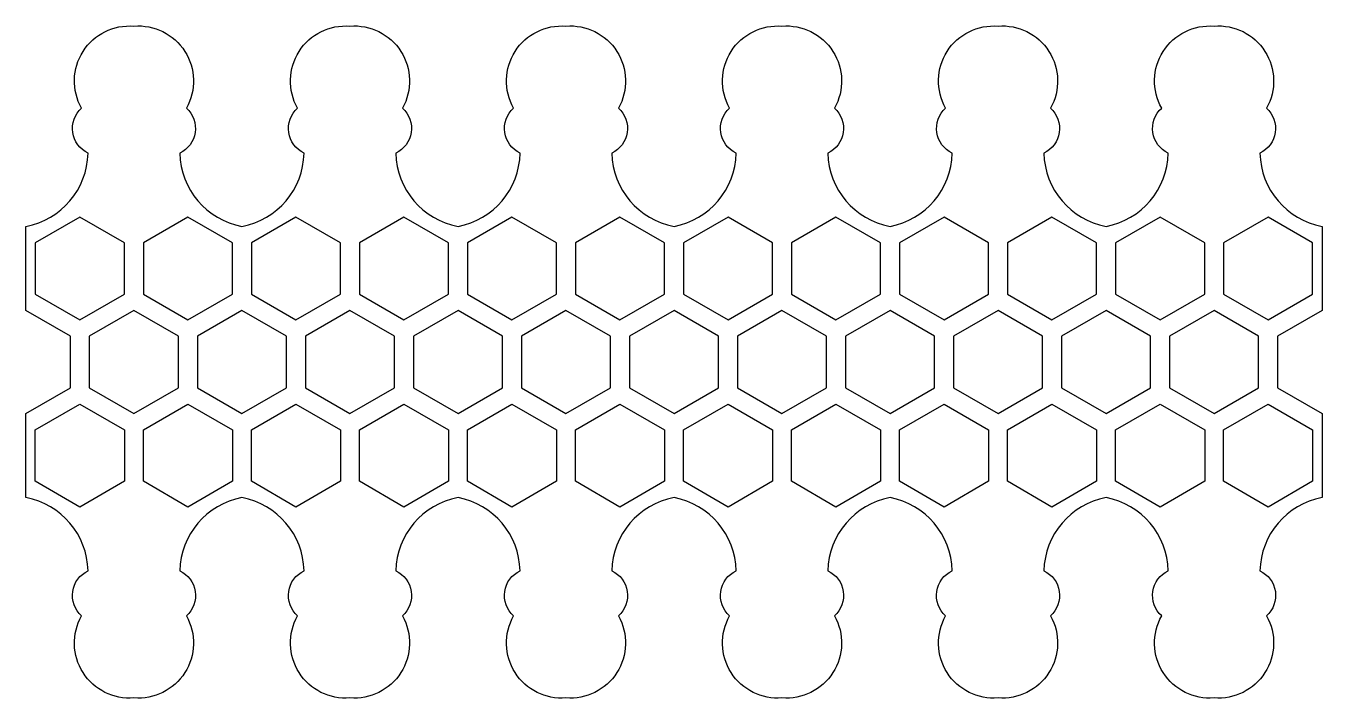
# Model space of a CAD drawing. Header units: millimetres. Extents: x 272 to 375, y 142 to 196.
import ezdxf

# ---------------------------------------------------------------- set-up
doc = ezdxf.new("R2010")
doc.units = ezdxf.units.MM
doc.layers.add('Layer 01', color=1, linetype='Continuous')

msp = doc.modelspace()

# ---------------------------------------------------------------- linework, layer by layer
at = {"layer": 'Layer 01'}
msp.add_lwpolyline([(271.51, 180.22, 0.354299), (276.48, 186.08, -0.538029), (275.96, 189.68, -0.601481), (280.15, 196.25, -0.601481), (284.35, 189.68, -0.538029), (283.82, 186.08, 0.354299), (288.8, 180.22, 0.354299), (293.77, 186.08, -0.538029), (293.25, 189.68, -0.601481), (297.44, 196.25, -0.601481), (301.64, 189.68, -0.538029), (301.11, 186.08, 0.354299), (306.09, 180.22, 0.354299), (311.06, 186.08, -0.538029), (310.54, 189.68, -0.601481), (314.73, 196.25, -0.601481), (318.93, 189.68, -0.538029), (318.4, 186.08, 0.354299), (323.38, 180.22, 0.354299), (328.35, 186.08, -0.538029), (327.83, 189.68, -0.601481), (332.02, 196.25, -0.601481), (336.22, 189.68, -0.538029), (335.69, 186.08, 0.354299), (340.67, 180.22, 0.354299), (345.64, 186.08, -0.538029), (345.12, 189.68, -0.601481), (349.31, 196.25, -0.601481), (353.51, 189.68, -0.538029), (352.98, 186.08, 0.354299), (357.96, 180.22, 0.354299), (362.93, 186.08, -0.538029), (362.41, 189.68, -0.601481), (366.6, 196.25, -0.601481), (370.8, 189.68, -0.538029), (370.27, 186.08, 0.354299), (375.25, 180.22), (375.25, 173.48), (371.68, 171.43), (371.68, 167.31), (375.25, 165.25), (375.25, 158.51, 0.354299), (370.27, 152.66, -0.538029), (370.8, 149.05, -0.601481), (366.6, 142.48, -0.601481), (362.41, 149.05, -0.538029), (362.93, 152.66, 0.354299), (357.96, 158.51, 0.354299), (352.98, 152.66, -0.538029), (353.51, 149.05, -0.601481), (349.31, 142.48, -0.601481), (345.12, 149.05, -0.538029), (345.64, 152.66, 0.354299), (340.67, 158.51, 0.354299), (335.69, 152.66, -0.538029), (336.22, 149.05, -0.601481), (332.02, 142.48, -0.601481), (327.83, 149.05, -0.538029), (328.35, 152.66, 0.354299), (323.38, 158.51, 0.354299), (318.4, 152.66, -0.538029), (318.93, 149.05, -0.601481), (314.73, 142.48, -0.601481), (310.54, 149.05, -0.538029), (311.06, 152.66, 0.354299), (306.09, 158.51, 0.354299), (301.11, 152.66, -0.538029), (301.64, 149.05, -0.601481), (297.44, 142.48, -0.601481), (293.25, 149.05, -0.538029), (293.77, 152.66, 0.354299), (288.8, 158.51, 0.354299), (283.82, 152.66, -0.538029), (284.35, 149.05, -0.601481), (280.15, 142.48, -0.601481), (275.96, 149.05, -0.538029), (276.48, 152.66, 0.354299), (271.51, 158.51), (271.51, 165.25), (275.07, 167.31), (275.07, 171.43), (271.51, 173.48)], format="xyb", close=True, dxfattribs=at)
for points in [[(272.26, 174.79), (275.83, 172.73), (279.4, 174.79), (279.4, 178.91), (275.83, 180.97), (272.26, 178.91)], [(280.91, 178.91), (280.91, 174.79), (284.47, 172.73), (288.04, 174.79), (288.04, 178.91), (284.47, 180.97)], [(289.55, 174.79), (293.12, 172.73), (296.69, 174.79), (296.69, 178.91), (293.12, 180.97), (289.55, 178.91)], [(298.2, 178.91), (298.2, 174.79), (301.76, 172.73), (305.33, 174.79), (305.33, 178.91), (301.76, 180.97)], [(306.84, 174.79), (310.41, 172.73), (313.98, 174.79), (313.98, 178.91), (310.41, 180.97), (306.84, 178.91)], [(315.49, 178.91), (315.49, 174.79), (319.05, 172.73), (322.62, 174.79), (322.62, 178.91), (319.05, 180.97)], [(324.13, 174.79), (327.7, 172.73), (331.27, 174.79), (331.27, 178.91), (327.7, 180.97), (324.13, 178.91)], [(332.78, 178.91), (332.78, 174.79), (336.34, 172.73), (339.91, 174.79), (339.91, 178.91), (336.34, 180.97)], [(341.42, 174.79), (344.99, 172.73), (348.56, 174.79), (348.56, 178.91), (344.99, 180.97), (341.42, 178.91)], [(350.07, 178.91), (350.07, 174.79), (353.63, 172.73), (357.2, 174.79), (357.2, 178.91), (353.63, 180.97)], [(358.71, 174.79), (362.28, 172.73), (365.85, 174.79), (365.85, 178.91), (362.28, 180.97), (358.71, 178.91)], [(367.36, 178.91), (367.36, 174.79), (370.92, 172.73), (374.49, 174.79), (374.49, 178.91), (370.92, 180.97)], [(283.72, 169.37), (283.72, 171.43), (280.15, 173.48), (276.58, 171.43), (276.58, 167.31), (280.15, 165.25), (283.72, 167.31)], [(288.8, 173.48), (285.23, 171.43), (285.23, 167.31), (288.8, 165.25), (292.36, 167.31), (292.36, 171.43)], [(301.01, 169.37), (301.01, 171.43), (297.44, 173.48), (293.87, 171.43), (293.87, 167.31), (297.44, 165.25), (301.01, 167.31)], [(306.09, 173.48), (302.52, 171.43), (302.52, 167.31), (306.09, 165.25), (309.65, 167.31), (309.65, 171.43)], [(318.3, 169.37), (318.3, 171.43), (314.73, 173.48), (311.16, 171.43), (311.16, 167.31), (314.73, 165.25), (318.3, 167.31)], [(323.38, 173.48), (319.81, 171.43), (319.81, 167.31), (323.38, 165.25), (326.94, 167.31), (326.94, 171.43)], [(335.59, 169.37), (335.59, 171.43), (332.02, 173.48), (328.45, 171.43), (328.45, 167.31), (332.02, 165.25), (335.59, 167.31)], [(340.67, 173.48), (337.1, 171.43), (337.1, 167.31), (340.67, 165.25), (344.23, 167.31), (344.23, 171.43)], [(352.88, 169.37), (352.88, 171.43), (349.31, 173.48), (345.74, 171.43), (345.74, 167.31), (349.31, 165.25), (352.88, 167.31)], [(357.96, 173.48), (354.39, 171.43), (354.39, 167.31), (357.96, 165.25), (361.52, 167.31), (361.52, 171.43)], [(370.17, 169.37), (370.17, 171.43), (366.6, 173.48), (363.03, 171.43), (363.03, 167.31), (366.6, 165.25), (370.17, 167.31)], [(272.26, 163.94), (275.83, 166), (279.4, 163.94), (279.4, 159.82), (275.83, 157.76), (272.26, 159.82)], [(280.91, 159.82), (280.91, 163.94), (284.47, 166), (288.04, 163.94), (288.04, 159.82), (284.47, 157.76)], [(289.55, 163.94), (293.12, 166), (296.69, 163.94), (296.69, 159.82), (293.12, 157.76), (289.55, 159.82)], [(298.2, 159.82), (298.2, 163.94), (301.76, 166), (305.33, 163.94), (305.33, 159.82), (301.76, 157.76)], [(306.84, 163.94), (310.41, 166), (313.98, 163.94), (313.98, 159.82), (310.41, 157.76), (306.84, 159.82)], [(315.49, 159.82), (315.49, 163.94), (319.05, 166), (322.62, 163.94), (322.62, 159.82), (319.05, 157.76)], [(324.13, 163.94), (327.7, 166), (331.27, 163.94), (331.27, 159.82), (327.7, 157.76), (324.13, 159.82)], [(332.78, 159.82), (332.78, 163.94), (336.34, 166), (339.91, 163.94), (339.91, 159.82), (336.34, 157.76)], [(341.42, 163.94), (344.99, 166), (348.56, 163.94), (348.56, 159.82), (344.99, 157.76), (341.42, 159.82)], [(350.07, 159.82), (350.07, 163.94), (353.63, 166), (357.2, 163.94), (357.2, 159.82), (353.63, 157.76)], [(358.71, 163.94), (362.28, 166), (365.85, 163.94), (365.85, 159.82), (362.28, 157.76), (358.71, 159.82)], [(367.36, 159.82), (367.36, 163.94), (370.92, 166), (374.49, 163.94), (374.49, 159.82), (370.92, 157.76)]]:
    msp.add_lwpolyline(points, close=True, dxfattribs=at)

doc.saveas('drawing.dxf')
